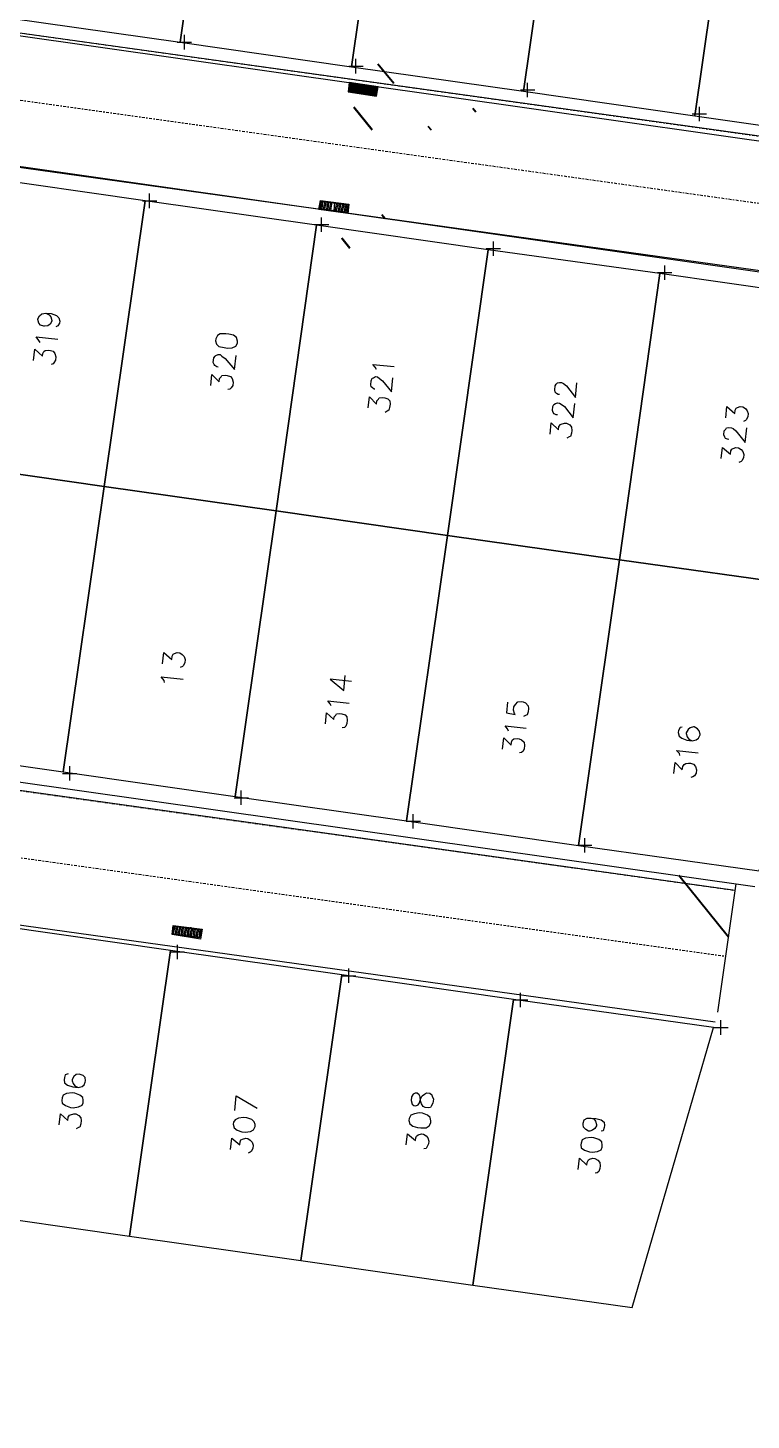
# Model space of a CAD drawing. Header units: metres. Extents: x 678 to 2349, y 417 to 1219.
# Drawn here: x 1080 to 1130.1, y 824.1 to 920.4 of the extents above; entities that cross this region are included whole.
import ezdxf

# ---------------------------------------------------------------- set-up
doc = ezdxf.new("R2010")
doc.units = ezdxf.units.M
doc.linetypes.add('CENTRO1', pattern=[0.44, 0.2, -0.08, 0.08, -0.08])
doc.layers.add('linea 1', color=1, linetype='Continuous')
doc.layers.add('V-NODE', color=1, linetype='Continuous')
doc.layers.add('PDF2_area escolar', color=7, linetype='Continuous', true_color=0x989898)
doc.layers.add('PDF_Geometry', color=7, linetype='Continuous', true_color=0x797979)

# ---------------------------------------------------------------- blocks, each defined once
blk = doc.blocks.new('base')
at = {"layer": 'PDF_Geometry', "lineweight": 25, "extrusion": (-0.000787417, 0.063364, 0.99799), "elevation": 0.026}
for points in [[(-314.355, -197.288), (-299.601, -195.681), (-292.744, -194.188), (-282.663, -192.111), (-274.476, -190.361), (-258.037, -185.154), (-248.029, -180.61), (-240.539, -177.71), (-228.643, -174.042), (-222.733, -172.714), (-217.384, -171.04), (-209.935, -169.248), (-202.16, -164.759), (-196.196, -160.284), (-195.073, -159.817), (-178.095, -157.457), (-154.298, -156.614), (-136.667, -154.611), (-124.436, -153.164), (-118.066, -151.474), (-100.79, -146.646), (-80.955, -140.967), (-73.385, -139.328), (-61.694, -135.822), (-40.504, -131.604), (-37.727, -130.872), (-17.661, -129.441), (1.311, -127.461), (21.092, -124.929), (41.006, -122.83), (47.376, -123.458), (63.592, -123.186), (81.402, -124.312), (85.639, -96.072), (88.705, -66.393), (92.811, -40.781), (97.16, -22.386), (100.596, -1.562), (102.483, 8.32), (109.691, 37.361), (117.528, 76.62), (126.217, 115.638), (131.513, 149.592), (134.682, 173.973), (136.916, 195.591), (139.956, 229.678), (141.558, 250.676), (142.614, 271.37), (143.252, 283.21), (147.066, 312.938), (152.58, 355.631), (153.554, 396.042), (150.869, 418.02), (151.777, 438.639), (150.959, 458.028), (151.777, 438.639), (150.869, 418.02), (153.554, 396.042), (152.58, 355.631), (147.066, 312.938), (143.252, 283.21), (142.614, 271.37), (141.558, 250.676), (139.956, 229.678), (136.916, 195.591), (134.682, 173.973), (131.513, 149.592), (126.217, 115.638), (117.528, 76.62), (109.691, 37.361), (102.483, 8.32), (100.596, -1.562), (97.16, -22.386), (92.811, -40.781), (88.705, -66.393), (85.639, -96.072), (81.402, -124.312), (63.592, -123.186), (47.376, -123.458), (41.006, -122.83), (21.092, -124.929), (1.311, -127.461), (-17.661, -129.441), (-37.727, -130.872), (-40.504, -131.604), (-61.694, -135.822), (-73.385, -139.328), (-80.955, -140.967), (-100.79, -146.646), (-118.066, -151.474), (-124.436, -153.164), (-136.667, -154.611), (-154.298, -156.614), (-178.095, -157.457), (-195.073, -159.817), (-196.196, -160.284), (-202.16, -164.759), (-209.935, -169.248), (-217.384, -171.04), (-222.733, -172.714), (-228.643, -174.042), (-240.539, -177.71), (-248.029, -180.61), (-258.037, -185.154), (-274.476, -190.361), (-282.663, -192.111), (-292.744, -194.188), (-299.601, -195.681), (-314.355, -197.288), (-312.178, -178.446), (-309.146, -157.898), (-306.876, -132.899), (-305.823, -118.002), (-298.643, -78.802), (-291.055, -45.077), (-282.252, -15.116), (-275.645, 10.473), (-270.319, 33.898), (-263.825, 63.164), (-258.15, 86.408), (-284.424, 123.888)], [(-255.13, 108.395), (-164.82, 94.361), (-163.424, 92.477), (-169.398, 54.06), (-171.282, 52.664), (-262.916, 66.857)], [(-220.21, 103.028), (-218.347, 102.711), (-218.235, 103.254), (-220.098, 103.571), (-219.85, 102.938)], [(-218.326, 103.265), (-218.257, 103.071)], [(-218.418, 103.276), (-218.268, 102.98)], [(-218.509, 103.287), (-218.284, 102.843)], [(-218.555, 103.293), (-218.347, 102.711)], [(-218.646, 103.304), (-218.392, 102.716)], [(-218.686, 103.355), (-218.484, 102.727)], [(-218.778, 103.366), (-218.53, 102.733)], [(-218.869, 103.377), (-218.621, 102.744)], [(-218.915, 103.382), (-218.667, 102.75)], [(-219.006, 103.393), (-218.758, 102.761)], [(-219.052, 103.399), (-218.844, 102.817)], [(-219.144, 103.41), (-218.89, 102.823)], [(-219.235, 103.421), (-218.981, 102.834)], [(-219.281, 103.426), (-219.027, 102.839)], [(-219.372, 103.437), (-219.118, 102.85)], [(-219.464, 103.448), (-219.21, 102.861)], [(-219.509, 103.454), (-219.255, 102.867)], [(-219.601, 103.465), (-219.347, 102.878)], [(-219.646, 103.47), (-219.438, 102.889)], [(-219.738, 103.481), (-219.484, 102.894)], [(-219.829, 103.492), (-219.575, 102.905)], [(-219.875, 103.498), (-219.621, 102.911)], [(-219.966, 103.509), (-219.712, 102.922)], [(-220.007, 103.56), (-219.804, 102.933)], [(-220.109, 103.48), (-219.941, 102.949)], [(-220.171, 103.348), (-219.987, 102.955)], [(-220.188, 103.211), (-220.078, 102.966)], [(-220.199, 103.12), (-220.17, 102.977)], [(-253.279, 117.214), (-163.472, 103.241), (-161.537, 104.677), (-155.57, 143.049), (-157.006, 144.984), (-245.635, 158.722)], [(-218.281, 103.259), (-218.24, 103.208)], [(-218.01, 111.666), (-216.096, 111.389), (-216.207, 110.846), (-218.076, 111.118)], [(-216.187, 111.4), (-216.253, 110.852)], [(-216.278, 111.411), (-216.344, 110.863)], [(-216.37, 111.422), (-216.482, 110.879)], [(-216.461, 111.433), (-216.573, 110.89)], [(-216.598, 111.45), (-216.664, 110.901)], [(-216.69, 111.461), (-216.756, 110.912)], [(-216.781, 111.472), (-216.893, 110.929)], [(-216.873, 111.483), (-216.984, 110.94)], [(-217.101, 111.51), (-217.167, 110.962)], [(-217.187, 111.567), (-217.304, 110.979)], [(-217.278, 111.578), (-217.39, 111.035)], [(-217.416, 111.595), (-217.482, 111.046)], [(-217.507, 111.606), (-217.573, 111.057)], [(-217.598, 111.617), (-217.71, 111.074)], [(-217.69, 111.628), (-217.802, 111.085)], [(-217.827, 111.644), (-217.893, 111.096)], [(-217.918, 111.655), (-217.984, 111.107)], [(-197.077, 118.372), (-197.294, 118.491), (-197.415, 118.645), (-197.479, 118.884), (-197.473, 118.93), (-197.354, 119.148), (-197.201, 119.268), (-196.967, 119.286), (-196.921, 119.281), (-196.698, 119.208), (-196.577, 119.054), (-196.513, 118.814), (-196.519, 118.769), (-196.638, 118.551), (-196.792, 118.431), (-197.077, 118.372), (-197.442, 118.416), (-197.797, 118.552), (-197.963, 118.711), (-198.027, 118.95), (-198.011, 119.088), (-197.897, 119.259), (-197.749, 119.334)], [(-196.646, 120.407), (-196.571, 120.259), (-196.37, 120.003), (-197.879, 120.184)], [(-196.172, 121.648), (-196.266, 120.871), (-196.81, 121.354), (-196.832, 121.171), (-196.895, 121.04), (-196.997, 120.959), (-197.231, 120.941), (-197.368, 120.958), (-197.545, 121.025), (-197.666, 121.179), (-197.73, 121.419), (-197.702, 121.647), (-197.589, 121.819), (-197.532, 121.905), (-197.39, 121.934)], [(-208.943, 122.259), (-208.852, 122.248), (-208.726, 122.141), (-208.685, 122.089), (-208.611, 121.941), (-208.649, 121.621), (-208.757, 121.495), (-208.808, 121.455), (-208.956, 121.38), (-209.093, 121.397), (-209.22, 121.504), (-209.432, 121.669), (-210.08, 122.443), (-210.196, 121.483)], [(-219.897, 122.559), (-219.822, 122.411), (-219.661, 122.206), (-221.124, 122.382)], [(-208.418, 123.541), (-208.511, 122.764), (-209.005, 123.287), (-209.032, 123.059), (-209.14, 122.932), (-209.197, 122.847), (-209.431, 122.828), (-209.568, 122.845), (-209.791, 122.918), (-209.912, 123.072), (-209.976, 123.311), (-209.948, 123.54), (-209.835, 123.712), (-209.732, 123.792), (-209.59, 123.821)], [(-219.777, 123.936), (-219.732, 123.93), (-219.606, 123.822), (-219.52, 123.766), (-219.491, 123.623), (-219.524, 123.349), (-219.591, 123.171), (-219.688, 123.137), (-219.836, 123.062), (-219.974, 123.078), (-220.1, 123.186), (-220.312, 123.351), (-220.915, 124.119), (-221.03, 123.159)], [(-232.56, 124.456), (-232.468, 124.445), (-232.337, 124.382), (-232.256, 124.28), (-232.227, 124.137), (-232.26, 123.863), (-232.322, 123.731), (-232.425, 123.651), (-232.567, 123.622), (-232.704, 123.638), (-232.836, 123.701), (-233.048, 123.865), (-233.646, 124.679), (-233.767, 123.674)], [(-219.298, 125.223), (-219.391, 124.446), (-219.885, 124.969), (-219.912, 124.74), (-220.02, 124.614), (-220.077, 124.528), (-220.311, 124.51), (-220.448, 124.527), (-220.671, 124.6), (-220.792, 124.754), (-220.81, 124.988), (-220.782, 125.216), (-220.715, 125.393), (-220.612, 125.474), (-220.464, 125.549)], [(-232.389, 125.873), (-232.297, 125.861), (-232.166, 125.799), (-232.085, 125.697), (-232.056, 125.554), (-232.089, 125.28), (-232.152, 125.148), (-232.254, 125.068), (-232.397, 125.039), (-232.534, 125.055), (-232.665, 125.118), (-232.877, 125.282), (-233.475, 126.096), (-233.596, 125.091)], [(-244.034, 126.209), (-244.127, 125.432), (-244.672, 125.915), (-244.7, 125.686), (-244.762, 125.555), (-244.859, 125.52), (-245.053, 125.451), (-245.235, 125.473), (-245.407, 125.586), (-245.528, 125.74), (-245.597, 125.934), (-245.57, 126.162), (-245.451, 126.38), (-245.4, 126.42), (-245.251, 126.495)], [(-231.858, 127.2), (-231.952, 126.423), (-232.451, 126.9), (-232.478, 126.672), (-232.586, 126.545), (-232.637, 126.505), (-232.877, 126.441), (-233.014, 126.458), (-233.231, 126.577), (-233.352, 126.73), (-233.37, 126.965), (-233.348, 127.147), (-233.275, 127.37), (-233.178, 127.405), (-233.03, 127.48)], [(-244.223, 127.716), (-244.132, 127.705), (-244, 127.642), (-243.966, 127.545), (-243.891, 127.397), (-243.924, 127.123), (-244.032, 126.997), (-244.088, 126.911), (-244.231, 126.882), (-244.414, 126.904), (-244.545, 126.966), (-244.712, 127.125), (-245.355, 127.945), (-245.476, 126.939)], [(-243.692, 129.043), (-243.786, 128.266), (-244.331, 128.749), (-244.358, 128.52), (-244.42, 128.389), (-244.517, 128.354), (-244.711, 128.285), (-244.894, 128.307), (-245.066, 128.42), (-245.186, 128.574), (-245.256, 128.767), (-245.228, 128.996), (-245.109, 129.214), (-245.058, 129.254), (-244.91, 129.329)], [(-204.849, 142.772), (-204.942, 141.995), (-205.487, 142.478), (-205.515, 142.25), (-205.577, 142.118), (-205.674, 142.083), (-205.868, 142.014), (-206.05, 142.036), (-206.222, 142.149), (-206.343, 142.303), (-206.412, 142.497), (-206.385, 142.725), (-206.266, 142.943), (-206.215, 142.983), (-206.066, 143.058)], [(-204.969, 144.085), (-204.94, 143.942), (-204.739, 143.686), (-206.247, 143.868)], [(-217.897, 144.159), (-216.435, 143.983), (-217.358, 144.789), (-217.484, 143.738)], [(-216.489, 145.844), (-216.414, 145.696), (-216.253, 145.491), (-217.716, 145.667)], [(-216.06, 147.091), (-216.154, 146.314), (-216.653, 146.791), (-216.675, 146.608), (-216.783, 146.482), (-216.84, 146.396), (-217.074, 146.378), (-217.211, 146.395), (-217.434, 146.468), (-217.554, 146.622), (-217.573, 146.856), (-217.545, 147.084), (-217.477, 147.261), (-217.375, 147.342), (-217.232, 147.371)], [(-228.697, 145.738), (-228.609, 146.47), (-229.198, 146.587), (-229.157, 146.536), (-229.094, 146.296), (-229.121, 146.068), (-229.235, 145.896), (-229.394, 145.729), (-229.628, 145.711), (-229.765, 145.728), (-229.942, 145.795), (-230.103, 146), (-230.127, 146.189), (-230.099, 146.417), (-230.026, 146.64), (-229.929, 146.675), (-229.781, 146.75)], [(-228.735, 147.737), (-228.66, 147.589), (-228.499, 147.384), (-229.961, 147.56)], [(-240.76, 147.609), (-240.617, 147.638), (-240.498, 147.856), (-240.482, 147.993), (-240.546, 148.232), (-240.712, 148.391), (-241.067, 148.527), (-241.432, 148.571), (-241.718, 148.513), (-241.871, 148.392), (-241.99, 148.174), (-241.996, 148.129), (-241.932, 147.889), (-241.811, 147.736), (-241.594, 147.617), (-241.548, 147.611), (-241.309, 147.675), (-241.155, 147.796), (-241.036, 148.013), (-241.03, 148.059), (-241.094, 148.298), (-241.215, 148.452), (-241.432, 148.571)], [(-228.306, 148.983), (-228.4, 148.206), (-228.893, 148.73), (-228.921, 148.501), (-228.983, 148.369), (-229.085, 148.289), (-229.319, 148.271), (-229.457, 148.287), (-229.634, 148.355), (-229.8, 148.514), (-229.818, 148.748), (-229.791, 148.977), (-229.723, 149.154), (-229.621, 149.235), (-229.478, 149.264)], [(-240.569, 149.58), (-240.54, 149.437), (-240.333, 149.227), (-241.842, 149.409)], [(-240.14, 150.827), (-240.234, 150.05), (-240.728, 150.573), (-240.755, 150.344), (-240.863, 150.218), (-240.965, 150.138), (-241.154, 150.114), (-241.291, 150.13), (-241.514, 150.204), (-241.635, 150.357), (-241.698, 150.597), (-241.671, 150.825), (-241.557, 150.997), (-241.455, 151.078), (-241.312, 151.107)], [(-242.967, 167.397), (-244.36, 158.522)], [(-207.195, 161.789), (-205.326, 161.517), (-205.392, 160.969), (-207.307, 161.246)], [(-205.372, 161.523), (-205.484, 160.98)], [(-205.509, 161.539), (-205.575, 160.991)], [(-205.601, 161.55), (-205.667, 161.002)], [(-205.692, 161.561), (-205.804, 161.018)], [(-205.783, 161.572), (-205.895, 161.029)], [(-205.921, 161.589), (-205.987, 161.04)], [(-206.006, 161.646), (-206.078, 161.051)], [(-206.098, 161.657), (-206.21, 161.114)], [(-206.189, 161.668), (-206.301, 161.125)], [(-206.326, 161.684), (-206.392, 161.136)], [(-206.418, 161.695), (-206.484, 161.147)], [(-206.509, 161.706), (-206.621, 161.163)], [(-206.601, 161.717), (-206.712, 161.174)], [(-206.738, 161.734), (-206.804, 161.185)], [(-206.829, 161.745), (-206.895, 161.196)], [(-206.921, 161.756), (-207.032, 161.213)], [(-207.012, 161.767), (-207.124, 161.224)], [(-207.149, 161.783), (-207.215, 161.235)], [(-197.957, 171.109), (-197.763, 171.179), (-197.695, 171.356), (-197.673, 171.539), (-197.697, 171.727), (-197.909, 171.892), (-198.264, 172.027), (-198.629, 172.071), (-198.915, 172.013), (-199.068, 171.892), (-199.136, 171.715), (-199.147, 171.624), (-199.129, 171.39), (-199.008, 171.236), (-198.785, 171.163), (-198.739, 171.157), (-198.505, 171.175), (-198.352, 171.296), (-198.233, 171.513), (-198.222, 171.605), (-198.291, 171.799), (-198.412, 171.952), (-198.629, 172.071)], [(-209.458, 173.793), (-209.579, 172.788), (-211.005, 173.655)], [(-197.299, 174.647), (-197.393, 173.87), (-197.891, 174.347), (-197.919, 174.119), (-198.027, 173.993), (-198.078, 173.952), (-198.318, 173.889), (-198.455, 173.905), (-198.672, 174.024), (-198.793, 174.178), (-198.817, 174.366), (-198.789, 174.595), (-198.716, 174.818), (-198.619, 174.852), (-198.471, 174.927)], [(-234.119, 174.631), (-234.297, 174.699), (-234.417, 174.853), (-234.481, 175.092), (-234.47, 175.184), (-234.357, 175.356), (-234.203, 175.476), (-234.009, 175.546), (-233.918, 175.534), (-233.746, 175.421), (-233.58, 175.262), (-233.556, 175.074), (-233.567, 174.982), (-233.64, 174.759), (-233.84, 174.644), (-234.119, 174.631), (-234.439, 174.67), (-234.799, 174.76), (-235.011, 174.924), (-235.03, 175.158), (-235.013, 175.295), (-234.94, 175.519), (-234.797, 175.548)], [(-209.133, 176.49), (-209.227, 175.713), (-209.772, 176.196), (-209.799, 175.967), (-209.861, 175.836), (-209.958, 175.801), (-210.198, 175.737), (-210.335, 175.754), (-210.507, 175.867), (-210.627, 176.021), (-210.697, 176.215), (-210.669, 176.443), (-210.55, 176.661), (-210.499, 176.701), (-210.351, 176.776)], [(-221.301, 176.333), (-221.395, 175.556), (-221.94, 176.039), (-221.962, 175.856), (-222.024, 175.725), (-222.126, 175.644), (-222.366, 175.58), (-222.503, 175.597), (-222.675, 175.71), (-222.795, 175.864), (-222.859, 176.103), (-222.837, 176.286), (-222.718, 176.504), (-222.662, 176.59), (-222.519, 176.619)], [(-233.181, 178.182), (-233.275, 177.405), (-233.774, 177.882), (-233.796, 177.699), (-233.909, 177.527), (-233.961, 177.487), (-234.2, 177.423), (-234.337, 177.44), (-234.555, 177.559), (-234.675, 177.712), (-234.694, 177.947), (-234.672, 178.129), (-234.598, 178.352), (-234.496, 178.433), (-234.353, 178.462)]]:
    blk.add_lwpolyline(points, dxfattribs=at)
for points in [[(-194.724, 97.871), (-206.604, 99.72), (-209.68, 79.965), (-197.8, 78.117)], [(-206.604, 99.72), (-218.439, 101.563), (-221.514, 81.808), (-209.68, 79.965)], [(-218.439, 101.563), (-230.319, 103.411), (-233.394, 83.657), (-221.514, 81.808)], [(-230.319, 103.411), (-242.153, 105.255), (-245.229, 85.5), (-233.394, 83.657)], [(-242.153, 105.255), (-255.353, 107.309), (-259.299, 88.03), (-258.15, 86.408), (-257.886, 87.442), (-245.229, 85.5)], [(-220.261, 102.988), (-218.261, 102.654), (-218.184, 103.294), (-220.138, 103.622)], [(-218.235, 103.254), (-218.347, 102.711), (-220.21, 103.028), (-220.098, 103.571)], [(-189.122, 128.589), (-200.956, 130.432), (-204.032, 110.678), (-192.152, 108.829)], [(-200.956, 130.432), (-212.837, 132.281), (-215.866, 112.521), (-204.032, 110.678)], [(-218.05, 111.718), (-216.044, 111.43), (-216.167, 110.795), (-218.127, 111.078)], [(-216.207, 110.846), (-216.096, 111.389), (-218.01, 111.666), (-218.076, 111.118)], [(-212.837, 132.281), (-224.671, 134.124), (-227.747, 114.37), (-215.866, 112.521)], [(-224.671, 134.124), (-236.551, 135.973), (-239.586, 116.167), (-227.747, 114.37)], [(-236.551, 135.973), (-249.757, 137.981), (-251.389, 126.353), (-253.061, 118.254), (-239.586, 116.167)], [(-208.792, 120.433), (-208.856, 120.672), (-209.022, 120.832), (-209.383, 120.921), (-209.611, 120.949), (-209.937, 120.942), (-210.182, 120.832), (-210.301, 120.615), (-210.317, 120.477), (-210.253, 120.238), (-210.041, 120.073), (-209.727, 119.989), (-209.498, 119.961), (-209.127, 119.963), (-208.928, 120.078), (-208.809, 120.296)], [(-186.047, 148.344), (-197.881, 150.187), (-200.956, 130.432), (-189.122, 128.589)], [(-197.881, 150.187), (-209.761, 152.035), (-212.837, 132.281), (-200.956, 130.432)], [(-209.761, 152.035), (-221.595, 153.879), (-224.671, 134.124), (-212.837, 132.281)], [(-221.595, 153.879), (-233.475, 155.727), (-236.551, 135.973), (-224.671, 134.124)], [(-233.475, 155.727), (-245.95, 157.647), (-247.942, 151.117), (-249.757, 137.981), (-236.551, 135.973)], [(-190.187, 180.56), (-202.067, 182.409), (-205.143, 162.654), (-193.263, 160.806)], [(-207.229, 161.886), (-205.275, 161.557), (-205.352, 160.918), (-207.358, 161.206)], [(-205.392, 160.969), (-205.326, 161.517), (-207.195, 161.789), (-207.307, 161.246)], [(-202.067, 182.409), (-213.902, 184.252), (-216.977, 164.498), (-205.143, 162.654)], [(-213.902, 184.252), (-225.782, 186.101), (-228.857, 166.346), (-216.977, 164.498)], [(-225.782, 186.101), (-236.799, 187.799), (-242.652, 168.472), (-228.857, 166.346)], [(-197.503, 172.956), (-197.526, 173.144), (-197.738, 173.309), (-198.093, 173.444), (-198.276, 173.466), (-198.652, 173.419), (-198.898, 173.309), (-198.965, 173.132), (-198.987, 172.949), (-198.964, 172.761), (-198.752, 172.596), (-198.397, 172.461), (-198.214, 172.439), (-197.837, 172.486), (-197.592, 172.596), (-197.525, 172.773)], [(-221.67, 173.271), (-221.734, 173.51), (-221.86, 173.618), (-221.997, 173.635), (-222.146, 173.56), (-222.254, 173.434), (-222.332, 173.165), (-222.451, 172.947), (-222.605, 172.827), (-222.753, 172.752), (-222.982, 172.779), (-223.108, 172.887), (-223.142, 172.984), (-223.212, 173.178), (-223.179, 173.452), (-223.06, 173.67), (-223.003, 173.756), (-222.86, 173.785), (-222.632, 173.757), (-222.5, 173.695), (-222.385, 173.496), (-222.316, 173.302), (-222.303, 173.022), (-222.228, 172.874), (-222.102, 172.766), (-221.965, 172.75), (-221.817, 172.825), (-221.703, 172.996)], [(-209.343, 174.753), (-209.406, 174.993), (-209.618, 175.157), (-209.927, 175.287), (-210.156, 175.315), (-210.533, 175.267), (-210.732, 175.152), (-210.851, 174.935), (-210.867, 174.798), (-210.798, 174.604), (-210.632, 174.445), (-210.277, 174.309), (-210.049, 174.282), (-209.718, 174.335), (-209.473, 174.444), (-209.359, 174.616)], [(-221.505, 174.642), (-221.569, 174.881), (-221.781, 175.046), (-222.095, 175.13), (-222.324, 175.158), (-222.695, 175.156), (-222.895, 175.041), (-223.013, 174.824), (-223.03, 174.686), (-222.966, 174.447), (-222.8, 174.288), (-222.445, 174.152), (-222.217, 174.125), (-221.886, 174.178), (-221.641, 174.287), (-221.522, 174.505)], [(-233.385, 176.49), (-233.409, 176.679), (-233.621, 176.843), (-233.976, 176.979), (-234.158, 177.001), (-234.535, 176.954), (-234.78, 176.844), (-234.848, 176.667), (-234.864, 176.53), (-234.846, 176.296), (-234.634, 176.131), (-234.28, 175.995), (-234.097, 175.973), (-233.72, 176.021), (-233.475, 176.13), (-233.402, 176.353)]]:
    blk.add_lwpolyline(points, close=True, dxfattribs=at)
at = {"layer": 'PDF_Geometry', "color": 3, "lineweight": 40, "extrusion": (-0.000787417, 0.063364, 0.99799), "elevation": 0.026}
for points in [[(-221.356, 102.749), (-220.265, 101.412)], [(-226.996, 104.82), (-226.795, 104.563)], [(-223.929, 106.027), (-223.682, 105.765)], [(-220.644, 112.123), (-220.398, 111.861)], [(-218.175, 114.144), (-217.612, 113.427)]]:
    blk.add_lwpolyline(points, dxfattribs=at)
at = {"layer": 'PDF_Geometry', "color": 215, "lineweight": 50, "true_color": 0xa9529f, "extrusion": (-0.000787417, 0.063364, 0.99799), "elevation": 0.026}
for points in [[(-219.812, 105.948), (-218.565, 104.36)], [(-218.175, 114.144), (-217.612, 113.427)]]:
    blk.add_lwpolyline(points, dxfattribs=at)
at = {"layer": 'PDF_Geometry', "color": 11, "lineweight": 40, "true_color": 0xff7f7f, "extrusion": (-0.000787417, 0.063364, 0.99799), "elevation": 0.026}
blk.add_lwpolyline([(-243.777, 162.208), (-240.4, 157.906)], dxfattribs=at)
at = {"layer": 'PDF_Geometry', "color": 4, "lineweight": 40, "extrusion": (-0.000787417, 0.063364, 0.99799), "elevation": 0.026}
blk.add_lwpolyline([(-206.581, 161.112), (-206.586, 161.066)], dxfattribs=at)
blk = doc.blocks.new('*U4421')
at = {"color": 0, "linetype": 'ByBlock', "lineweight": -2, "transparency": 16777216}
for p, q in [((-1, 0), (1, 0)), ((0, -1), (0, 1))]:
    blk.add_line(p, q, dxfattribs=at)
blk = doc.blocks.new('*U4499', base_point=(1126.488, 914.442, 1005.714))
at = {"layer": 'V-NODE', "color": 5, "lineweight": -2, "xscale": 0.5, "yscale": 0.5, "zscale": 0.5}
blk.add_blockref('*U4421', (1126.488, 914.442, 1005.714), dxfattribs=at)
blk = doc.blocks.new('*U4502', base_point=(1114.604, 916.097, 1005.477))
at = {"layer": 'V-NODE', "color": 5, "lineweight": -2, "xscale": 0.5, "yscale": 0.5, "zscale": 0.5}
blk.add_blockref('*U4421', (1114.604, 916.097, 1005.477), dxfattribs=at)
blk = doc.blocks.new('*U4505', base_point=(1102.719, 917.747, 1005.263))
at = {"layer": 'V-NODE', "color": 5, "lineweight": -2, "xscale": 0.5, "yscale": 0.5, "zscale": 0.5}
blk.add_blockref('*U4421', (1102.719, 917.747, 1005.263), dxfattribs=at)
blk = doc.blocks.new('*U4508', base_point=(1090.844, 919.402, 1005.076))
at = {"layer": 'V-NODE', "color": 5, "lineweight": -2, "xscale": 0.5, "yscale": 0.5, "zscale": 0.5}
blk.add_blockref('*U4421', (1090.844, 919.402, 1005.076), dxfattribs=at)
blk = doc.blocks.new('*U4547', base_point=(1088.441, 908.427, 1005.651))
at = {"layer": 'V-NODE', "color": 5, "lineweight": -2, "xscale": 0.5, "yscale": 0.5, "zscale": 0.5}
blk.add_blockref('*U4421', (1088.441, 908.427, 1005.651), dxfattribs=at)
blk = doc.blocks.new('*U4550', base_point=(1100.333, 906.784, 1005.925))
at = {"layer": 'V-NODE', "color": 5, "lineweight": -2, "xscale": 0.5, "yscale": 0.5, "zscale": 0.5}
blk.add_blockref('*U4421', (1100.333, 906.784, 1005.925), dxfattribs=at)
blk = doc.blocks.new('*U4553', base_point=(1112.232, 905.126, 1006.065))
at = {"layer": 'V-NODE', "color": 5, "lineweight": -2, "xscale": 0.5, "yscale": 0.5, "zscale": 0.5}
blk.add_blockref('*U4421', (1112.232, 905.126, 1006.065), dxfattribs=at)
blk = doc.blocks.new('*U4556', base_point=(1124.094, 903.466, 1006.303))
at = {"layer": 'V-NODE', "color": 5, "lineweight": -2, "xscale": 0.5, "yscale": 0.5, "zscale": 0.5}
blk.add_blockref('*U4421', (1124.094, 903.466, 1006.303), dxfattribs=at)
blk = doc.blocks.new('*U4574', base_point=(1118.554, 863.85, 1009.414))
at = {"layer": 'V-NODE', "color": 5, "lineweight": -2, "xscale": 0.5, "yscale": 0.5, "zscale": 0.5}
blk.add_blockref('*U4421', (1118.554, 863.85, 1009.414), dxfattribs=at)
blk = doc.blocks.new('*U4577', base_point=(1106.686, 865.511, 1009.237))
at = {"layer": 'V-NODE', "color": 5, "lineweight": -2, "xscale": 0.5, "yscale": 0.5, "zscale": 0.5}
blk.add_blockref('*U4421', (1106.686, 865.511, 1009.237), dxfattribs=at)
blk = doc.blocks.new('*U4580', base_point=(1094.782, 867.142, 1009.246))
at = {"layer": 'V-NODE', "color": 5, "lineweight": -2, "xscale": 0.5, "yscale": 0.5, "zscale": 0.5}
blk.add_blockref('*U4421', (1094.782, 867.142, 1009.246), dxfattribs=at)
blk = doc.blocks.new('*U4583', base_point=(1082.905, 868.822, 1009.227))
at = {"layer": 'V-NODE', "color": 5, "lineweight": -2, "xscale": 0.5, "yscale": 0.5, "zscale": 0.5}
blk.add_blockref('*U4421', (1082.905, 868.822, 1009.227), dxfattribs=at)
blk = doc.blocks.new('*U4622', base_point=(1090.359, 856.475, 1010.489))
at = {"layer": 'V-NODE', "color": 5, "lineweight": -2, "xscale": 0.5, "yscale": 0.5, "zscale": 0.5}
blk.add_blockref('*U4421', (1090.359, 856.475, 1010.489), dxfattribs=at)
blk = doc.blocks.new('*U4625', base_point=(1102.218, 854.825, 1010.49))
at = {"layer": 'V-NODE', "color": 5, "lineweight": -2, "xscale": 0.5, "yscale": 0.5, "zscale": 0.5}
blk.add_blockref('*U4421', (1102.218, 854.825, 1010.49), dxfattribs=at)
blk = doc.blocks.new('*U4628', base_point=(1114.117, 853.152, 1010.579))
at = {"layer": 'V-NODE', "color": 5, "lineweight": -2, "xscale": 0.5, "yscale": 0.5, "zscale": 0.5}
blk.add_blockref('*U4421', (1114.117, 853.152, 1010.579), dxfattribs=at)
blk = doc.blocks.new('*U4631', base_point=(1127.981, 851.247, 1010.499))
at = {"layer": 'V-NODE', "color": 5, "lineweight": -2, "xscale": 0.5, "yscale": 0.5, "zscale": 0.5}
blk.add_blockref('*U4421', (1127.981, 851.247, 1010.499), dxfattribs=at)

msp = doc.modelspace()

# ---------------------------------------------------------------- linework, layer by layer
for p, q in [((1046.16804, 915.39615, 2012.758), (1137.47774, 902.66343, 2012.758)), ((1038.99858, 863.98836, 2012.755), (1127.58456, 851.63545, 2012.755))]:
    msp.add_line(p, q)
at = {"elevation": 0.003}
for points in [[(1139.25811, 911.70418), (1048.62136, 924.34307), (1047.60942, 925.67113), (1053.05751, 964.69795), (1054.52569, 965.81219), (1146.49138, 952.98799)], [(1139.25811, 911.70418), (1048.62136, 924.34307), (1047.60942, 925.67113)]]:
    msp.add_lwpolyline(points, dxfattribs=at)
msp.add_lwpolyline([(1128.97799, 860.73016), (1042.11037, 872.84346), (1040.52479, 874.92113), (1046.01238, 914.23091), (1047.33187, 915.23386), (1137.47774, 902.66343)])
at = {"layer": 'linea 1', "color": 7, "linetype": 'CENTRO1', "true_color": 0xffffff, "elevation": 0.003}
msp.add_lwpolyline([(1047.44002, 924.5078), (1139.25811, 911.70418)], dxfattribs=at)
at = {"layer": 'linea 1', "linetype": 'CENTRO1', "elevation": 0.003}
msp.add_lwpolyline([(1046.80403, 919.95198), (1138.36793, 907.18381)], dxfattribs=at)
at = {"layer": 'linea 1', "color": 7, "linetype": 'CENTRO1', "true_color": 0xffffff}
msp.add_lwpolyline([(1040.27056, 873.10001), (1128.96113, 860.73251)], dxfattribs=at)
at = {"layer": 'linea 1', "linetype": 'CENTRO1'}
msp.add_lwpolyline([(1039.63457, 868.54419), (1128.31164, 856.17857)], dxfattribs=at)

# ---------------------------------------------------------------- block references
at = {"layer": 'PDF2_area escolar'}
msp.add_blockref('base', (882.736, 1016.336, 999.038), dxfattribs=at)
at = {"layer": 'V-NODE'}
for name, p in [('*U4508', (1090.846, 919.4, 1005.079)), ('*U4505', (1102.721, 917.745, 1005.266)), ('*U4502', (1114.606, 916.095, 1005.48)), ('*U4499', (1126.49, 914.44, 1005.717)), ('*U4547', (1088.443, 908.425, 1005.654)), ('*U4550', (1100.335, 906.782, 1005.928)), ('*U4553', (1112.234, 905.124, 1006.068)), ('*U4556', (1124.096, 903.464, 1006.306)), ('*U4583', (1082.907, 868.82, 1009.23)), ('*U4580', (1094.784, 867.14, 1009.249)), ('*U4577', (1106.688, 865.509, 1009.24)), ('*U4574', (1118.556, 863.848, 1009.417)), ('*U4622', (1090.361, 856.473, 1010.492)), ('*U4625', (1102.22, 854.823, 1010.493)), ('*U4628', (1114.119, 853.15, 1010.582)), ('*U4631', (1127.983, 851.245, 1010.502))]:
    msp.add_blockref(name, p, dxfattribs=at)

doc.saveas('drawing.dxf')
